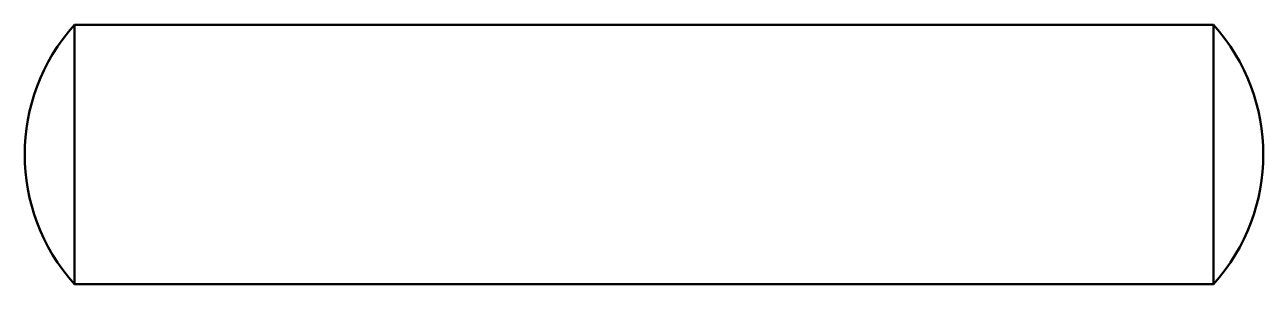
# Model space of a CAD drawing. Header units: millimetres. Extents: x 179.4 to 227.2, y 179 to 189.
import ezdxf

# ---------------------------------------------------------------- set-up
doc = ezdxf.new("R2010")
doc.units = ezdxf.units.MM
doc.header["$LTSCALE"] = 0.5
doc.layers.add('41-GRUBA CIĄGŁA', color=41, linetype='Continuous', lineweight=50)

msp = doc.modelspace()

# ---------------------------------------------------------------- linework, layer by layer
at = {"layer": '41-GRUBA CIĄGŁA'}
for p, q in [((181.298, 188.987), (181.298, 178.987)), ((225.298, 188.987), (181.298, 188.987)), ((181.298, 188.987), (203.298, 188.987)), ((203.298, 188.987), (203.298, 188.987)), ((225.298, 178.987), (225.298, 188.987)), ((181.298, 178.987), (225.298, 178.987))]:
    msp.add_line(p, q, dxfattribs=at)
for centre, start, end in [((186.867, 183.987), 138.0826, 221.9174), ((219.729, 183.987), 318.0826, 41.9174)]:
    msp.add_arc(centre, 7.484, start, end, dxfattribs=at)

doc.saveas('drawing.dxf')
